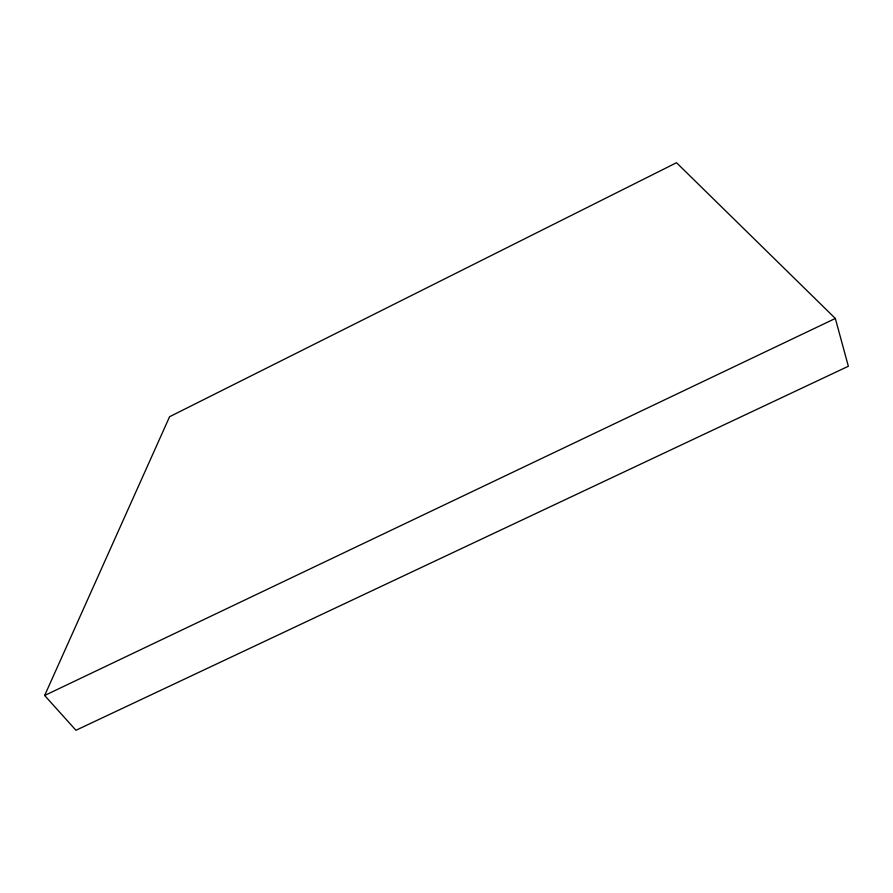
<?xml version="1.0" encoding="UTF-8"?>
<svg xmlns="http://www.w3.org/2000/svg" width="893" height="893" viewBox="0 0 893 893"><rect width="100%" height="100%" fill="white"/><g stroke="black" fill="none" stroke-linecap="round" stroke-linejoin="round"><path stroke-width="1.34" d="M44.65 695.48L169.592 416.718L676.514 162.727L835.335 318.455L848.35 366.253L75.95 730.273L44.65 695.48L835.335 318.455"/></g></svg>
